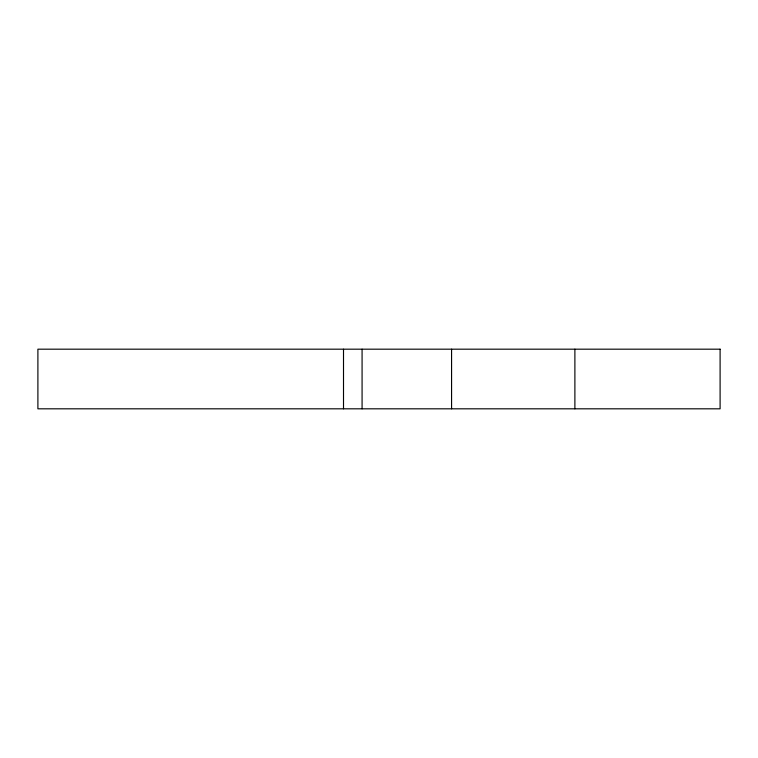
<?xml version="1.0" encoding="UTF-8"?>
<svg xmlns="http://www.w3.org/2000/svg" width="758" height="758" viewBox="0 0 758 758"><rect width="100%" height="100%" fill="white"/><g stroke="black" fill="none" stroke-linecap="round" stroke-linejoin="round"><path stroke-width="1.14" d="M574.886 349.182L574.886 408.818M451.569 349.182L451.569 408.818M362.078 349.182L362.078 408.818M343.507 349.182L343.507 408.818M720.1 349.182L37.9 349.182L37.9 408.818L720.1 408.818L720.1 349.182"/></g></svg>
